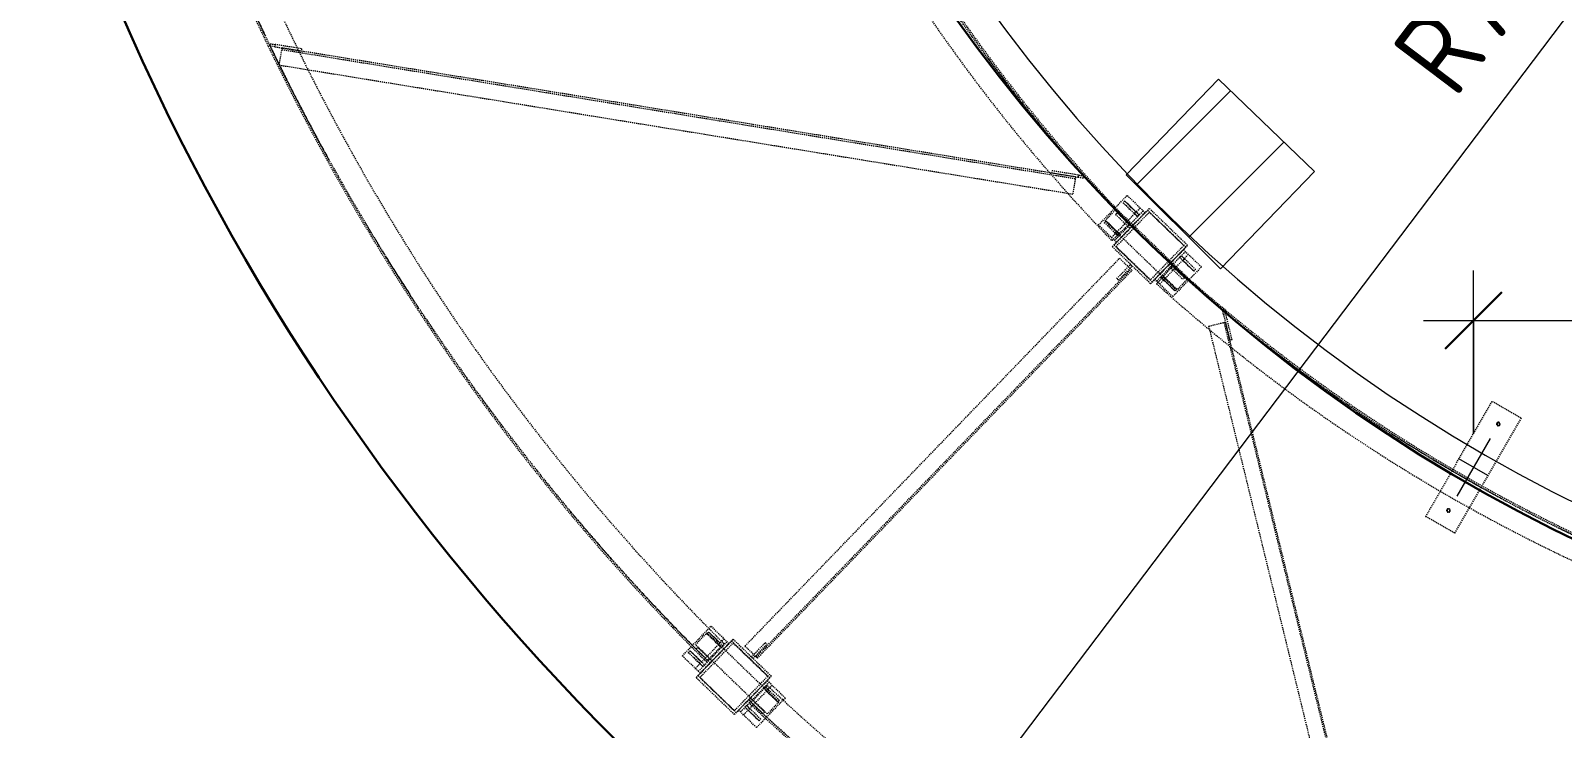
# Model space of a CAD drawing. Header units: millimetres. Extents: x 44859 to 70796, y 2088 to 13060.
# Drawn here: x 52473 to 57076, y 6498 to 8596 of the extents above; entities that cross this region are included whole.
import ezdxf

# ---------------------------------------------------------------- set-up
doc = ezdxf.new("R2010")
doc.units = ezdxf.units.MM
doc.linetypes.add('01 Штриховая _4 мм_', pattern=[6, 3.5, -2.5])
for name, color, linetype, lineweight in [('AA_Dim', 7, 'Continuous', 9), ('AA_Dim-100', 7, 'Continuous', 9), ('AA_Linii', 7, 'Continuous', 9), ('AA_Oformlenie', 7, 'Continuous', 9), ('AF_Balki', 7, 'Continuous', 20), ('KR_Colonna_KG', 7, 'Continuous', 18), ('KR_Detal', 7, 'Continuous', 18)]:
    doc.layers.add(name, color=color, linetype=linetype, lineweight=lineweight)
doc.styles.add('ISOCPEUR_4', font='isocpeur.TTF', dxfattribs={"width": 0.9, "height": 250})
doc.styles.add('ISOCPEUR_5', font='isocpeur.TTF', dxfattribs={"width": 0.85, "height": 250})
doc.dimstyles.new('05_Округл_5мм__прозр_', dxfattribs={"dimscale": 304.8, "dimtxt": 250.688742, "dimasz": 0.557743, "dimexe": 0.492126, "dimexo": 0.328084, "dimgap": 0.032808, "dimtad": 1, "dimdec": 0, "dimrnd": 5, "dimdsep": 46, "dimtxsty": 'ISOCPEUR_4', "dimblk1": 'OBLIQUE', "dimblk2": 'OBLIQUE', "dimsah": 1, "dimcen": 0.09, "dimdle": 0.492126, "dimazin": 0, "dimtfac": 1, "dimtdec": 4, "dimtix": 1, "dimtmove": 0, "dimatfit": 3, "dimfxl": 1, "dimtvp": 1, "dimtolj": 1, "dimtzin": 0, "dimlwd": 18, "dimlwe": 18, "dimarcsym": 2})
doc.dimstyles.new('Стрелка__округл_5_мм_', dxfattribs={"dimscale": 304.8, "dimtxt": 250.688742, "dimasz": 0.82021, "dimexe": 0.787402, "dimexo": 0, "dimgap": 0.131234, "dimtad": 1, "dimjust": 3, "dimdec": 0, "dimrnd": 5, "dimdsep": 46, "dimtxsty": 'ISOCPEUR_5', "dimblk1": 'OPEN30', "dimblk2": 'OPEN30', "dimsah": 1, "dimcen": 0.09, "dimazin": 0, "dimtfac": 1, "dimtdec": 4, "dimtix": 1, "dimtmove": 0, "dimatfit": 2, "dimfxl": 1, "dimtvp": 1, "dimtolj": 1, "dimtzin": 0, "dimarcsym": 2})

# ---------------------------------------------------------------- blocks, each defined once
blk = doc.blocks.new('252_Уголок равнополочный _НесКаркас_Балка_ - L 75x8-4030810-Схема расположения плиты покрытия входной группы')
at = {"layer": 'AF_Balki', "linetype": '01 Штриховая _4 мм_', "lineweight": 18}
for p, q in [((37503.7, 7937.2), (37417.5, 7848)), ((37509.4, 7931.6), (37423.3, 7842.4)), ((37432.3, 7833.8), (37518.4, 7923)), ((37503.7, 7937.2), (37557.6, 7885.1)), ((37557.6, 7885.1), (37471.5, 7795.9)), ((37471.5, 7795.9), (37417.5, 7848))]:
    blk.add_line(p, q, dxfattribs=at)
blk = doc.blocks.new('354_Прокат Лист _НесКаркас_РабПлоск_ - 354_Прокат Лист _НесКаркас_РабПлоск_-3860558-Схема расположения плиты покрытия входной группы')
at = {"layer": 'AF_Balki', "linetype": '01 Штриховая _4 мм_', "lineweight": 18}
for p, q in [((40863.1, 6541.3), (40863.1, 6548.3)), ((40863.1, 6548.3), (40878.1, 6548.3)), ((40923.1, 6548.3), (40863.1, 6548.3)), ((40878.1, 6541.3), (40863.1, 6541.3)), ((40863.1, 6541.3), (40923.1, 6541.3)), ((40878.1, 6548.3), (40923.1, 6548.3)), ((40878.1, 6548.3), (40878.1, 6541.3)), ((40878.1, 6541.3), (40923.1, 6541.3)), ((40923.1, 6541.3), (40923.1, 6548.3))]:
    blk.add_line(p, q, dxfattribs=at)
blk = doc.blocks.new('354_Прокат Лист _НесКаркас_РабПлоск_ - 354_Прокат Лист _НесКаркас_РабПлоск_-3860851-Схема расположения плиты покрытия входной группы')
at = {"layer": 'AF_Balki', "linetype": '01 Штриховая _4 мм_', "lineweight": 18}
for p, q in [((40855.1, 6582.4), (40855.1, 6589.4)), ((40855.1, 6589.4), (40915.1, 6589.4)), ((40855.1, 6582.4), (40915.1, 6582.4)), ((40915.1, 6589.4), (40915.1, 6582.4))]:
    blk.add_line(p, q, dxfattribs=at)
blk = doc.blocks.new('354_Прокат Лист _НесКаркас_РабПлоск_ - 354_Прокат Лист _НесКаркас_РабПлоск_-3861185-Схема расположения плиты покрытия входной группы')
at = {"layer": 'AF_Balki', "linetype": '01 Штриховая _4 мм_', "lineweight": 18}
for p, q in [((-30, -72.5), (-30, 72.5)), ((-30, 72.5), (130, 72.5)), ((130, 72.5), (130, -72.5)), ((130, -72.5), (-30, -72.5))]:
    blk.add_line(p, q, dxfattribs=at)
blk = doc.blocks.new('354_Прокат Лист _НесКаркас_РабПлоск_ - 354_Прокат Лист _НесКаркас_РабПлоск_-3861513-Схема расположения плиты покрытия входной группы')
at = {"layer": 'AF_Balki', "linetype": '01 Штриховая _4 мм_', "lineweight": 18}
for p, q in [((-100, -25), (-100, 25)), ((-100, 25), (200, 25)), ((200, 25), (200, -25)), ((200, -25), (-100, -25))]:
    blk.add_line(p, q, dxfattribs=at)
blk = doc.blocks.new('252_Уголок равнополочный _НесКаркас_Балка_ - L 75x8-4030811-Схема расположения плиты покрытия входной группы')
at = {"layer": 'AF_Balki', "linetype": '01 Штриховая _4 мм_', "lineweight": 18}
for p, q in [((37248.5, 8011.2), (37334.6, 8100.4)), ((37287.7, 7973.4), (37373.8, 8062.6)), ((37334.6, 8100.4), (37388.6, 8048.3)), ((37302.4, 7959.1), (37248.5, 8011.2)), ((37296.7, 7964.7), (37382.8, 8053.9)), ((37302.4, 7959.1), (37388.6, 8048.3))]:
    blk.add_line(p, q, dxfattribs=at)
blk = doc.blocks.new('354_Прокат Лист _НесКаркас_РабПлоск_ - 354_Прокат Лист _НесКаркас_РабПлоск_-3861661-Схема расположения плиты покрытия входной группы')
at = {"layer": 'AF_Balki', "linetype": '01 Штриховая _4 мм_', "lineweight": 18}
for p, q in [((40687.1, 6548.3), (40627.1, 6548.3)), ((40627.1, 6548.3), (40627.1, 6541.3)), ((40627.1, 6548.3), (40672.1, 6548.3)), ((40627.1, 6541.3), (40672.1, 6541.3)), ((40627.1, 6541.3), (40687.1, 6541.3)), ((40672.1, 6548.3), (40687.1, 6548.3)), ((40672.1, 6541.3), (40672.1, 6548.3)), ((40687.1, 6541.3), (40672.1, 6541.3)), ((40687.1, 6548.3), (40687.1, 6541.3))]:
    blk.add_line(p, q, dxfattribs=at)
blk = doc.blocks.new('354_Прокат Лист _НесКаркас_РабПлоск_ - 354_Прокат Лист _НесКаркас_РабПлоск_-3863452-Схема расположения плиты покрытия входной группы')
at = {"layer": 'AF_Balki', "linetype": '01 Штриховая _4 мм_', "lineweight": 18}
for p, q in [((40771.6, 6505.8), (40778.6, 6505.8)), ((40771.6, 6445.8), (40771.6, 6505.8)), ((40778.6, 6445.8), (40778.6, 6505.8)), ((40778.6, 6445.8), (40771.6, 6445.8))]:
    blk.add_line(p, q, dxfattribs=at)
blk = doc.blocks.new('354_Прокат Лист _НесКаркас_РабПлоск_ - 354_Прокат Лист _НесКаркас_РабПлоск_-3863172-Схема расположения плиты покрытия входной группы')
at = {"layer": 'AF_Balki', "linetype": '01 Штриховая _4 мм_', "lineweight": 18}
for p, q in [((40635.1, 6582.4), (40635.1, 6589.4)), ((40635.1, 6589.4), (40695.1, 6589.4)), ((40635.1, 6582.4), (40695.1, 6582.4)), ((40695.1, 6589.4), (40695.1, 6582.4))]:
    blk.add_line(p, q, dxfattribs=at)
blk = doc.blocks.new('252_Уголок равнополочный _НесКаркас_Балка_ - L 75x8-4030812-Схема расположения плиты покрытия входной группы')
at = {"layer": 'AF_Balki', "linetype": '01 Штриховая _4 мм_', "lineweight": 18}
for p, q in [((35997.8, 6716.2), (36084, 6805.4)), ((36123.2, 6767.5), (36037, 6678.3)), ((36084, 6805.4), (36137.9, 6753.3)), ((36046, 6669.6), (36132.2, 6758.8)), ((36051.8, 6664.1), (36137.9, 6753.3)), ((36051.8, 6664.1), (35997.8, 6716.2))]:
    blk.add_line(p, q, dxfattribs=at)
blk = doc.blocks.new('252_Уголок равнополочный _НесКаркас_Балка_ - L 75x8-4030813-Схема расположения плиты покрытия входной группы')
at = {"layer": 'AF_Balki', "linetype": '01 Штриховая _4 мм_', "lineweight": 18}
for p, q in [((36253, 6642.1), (36166.9, 6552.9)), ((36258.8, 6636.5), (36172.6, 6547.4)), ((36253, 6642.1), (36307, 6590)), ((36267.7, 6627.9), (36181.6, 6538.7)), ((36307, 6590), (36220.8, 6500.8)), ((36220.8, 6500.8), (36166.9, 6552.9))]:
    blk.add_line(p, q, dxfattribs=at)
blk = doc.blocks.new('252_Швеллер полки параллельные _НесКаркас_Балка_ - 20П-4066189-Схема расположения плиты покрытия входной группы')
at = {"layer": 'AF_Balki', "linetype": '01 Штриховая _4 мм_', "lineweight": 18}
for p, q in [((10.4, -55.3), (10.6, 20.7)), ((4251.1, -1506.6), (4202.7, -1565.2))]:
    blk.add_line(p, q, dxfattribs=at)
for radius, start, end in [(6679.8, 50.4756, 89.9094), (6674.6, 50.4756, 89.9094), (6674.6, 87.26582, 89.77079), (6674.6, 86.43477, 87.24449), (6674.6, 84.6086, 86.34236), (6674.6, 83.59961, 84.5834), (6674.6, 81.94406, 83.54417), (6603.8, 50.4756, 89.9094), (6674.6, 80.87561, 81.91326), (6674.6, 79.2659, 80.836), (6674.6, 78.18864, 79.22629), (6674.6, 76.55773, 78.15783), (6674.6, 75.5185, 76.50228), (6674.6, 73.75954, 75.49329), (6674.6, 72.85741, 73.66713), (6674.6, 70.33111, 72.83608), (6674.6, 67.54891, 70.05389), (6674.6, 66.71787, 67.52758), (6674.6, 64.8917, 66.62546), (6674.6, 63.88271, 64.8665), (6674.6, 62.22716, 63.82727), (6674.6, 61.15871, 62.19636), (6674.6, 59.549, 61.1191), (6674.6, 58.47174, 59.50939), (6674.6, 56.84083, 58.44093), (6674.6, 55.8016, 56.78538), (6674.6, 54.04264, 55.77639), (6674.6, 53.14051, 53.95023), (6674.6, 50.61421, 53.11918)]:
    blk.add_arc((0, -6659.1), radius, start, end, dxfattribs=at)
blk = doc.blocks.new('252_Швеллер полки параллельные _НесКаркас_Балка_ - 20П-4066190-Схема расположения плиты покрытия входной группы')
at = {"layer": 'AF_Balki', "linetype": '01 Штриховая _4 мм_', "lineweight": 18}
for p, q in [((11.5, -55.3), (11.6, 20.7)), ((4516, -1737.1), (4464.6, -1793.1))]:
    blk.add_line(p, q, dxfattribs=at)
for radius, start, end in [(6679.8, 47.46343, 89.90063), (6674.6, 47.46343, 89.90063), (6674.6, 87.23644, 89.754), (6674.6, 86.39924, 87.21549), (6674.6, 84.55958, 86.30149), (6674.6, 83.53947, 84.53514), (6674.6, 81.8771, 83.48082), (6603.8, 47.46343, 89.90063), (6674.6, 80.79231, 81.84777), (6674.6, 79.18475, 80.75042), (6674.6, 78.08267, 79.14809), (6674.6, 76.47268, 78.05009), (6674.6, 75.39008, 76.4238), (6674.6, 73.71124, 75.36342), (6674.6, 72.70667, 73.63793), (6674.6, 70.75236, 72.6841), (6674.6, 70.02874, 70.60574), (6674.6, 67.35487, 70.00919), (6674.6, 66.75832, 67.33531), (6674.6, 64.67995, 66.61169), (6674.6, 63.72613, 64.65739), (6674.6, 62.00064, 63.65281), (6674.6, 60.94026, 61.97397), (6674.6, 59.31397, 60.89138), (6674.6, 58.21596, 59.28138), (6674.6, 56.61364, 58.1793), (6674.6, 55.51629, 56.57175), (6674.6, 53.88324, 55.48696), (6674.6, 52.82892, 53.82458), (6674.6, 51.06257, 52.80448), (6674.6, 50.14857, 50.96482), (6674.6, 47.61006, 50.12762)]:
    blk.add_arc((0, -6659.1), radius, start, end, dxfattribs=at)
blk = doc.blocks.new('252_Швеллер полки параллельные _НесКаркас_Балка_ - 12П-4066191-Схема расположения плиты покрытия входной группы')
at = {"layer": 'AF_Balki', "linetype": '01 Штриховая _4 мм_', "lineweight": 18}
for p, q in [((-797.4, 36.6), (-797.4, -15.4)), ((823, 36.6), (-797.4, 36.6)), ((823, -15.4), (823, 36.6)), ((823, -10.6), (-797.4, -10.6)), ((823, -15.4), (-797.4, -15.4))]:
    blk.add_line(p, q, dxfattribs=at)
blk = doc.blocks.new('252_Швеллер полки параллельные _НесКаркас_Балка_ - 12П-4037934-Схема расположения плиты покрытия входной группы')
at = {"layer": 'AF_Balki', "linetype": '01 Штриховая _4 мм_', "lineweight": 18}
for p, q in [((-1230.1, -15.4), (-1230.1, 36.6)), ((1276.1, 36.6), (-1230.1, 36.6)), ((1276.1, 36.6), (1276.1, -15.4)), ((1276.1, -10.6), (-1230.1, -10.6)), ((-1230.1, -15.4), (1276.1, -15.4))]:
    blk.add_line(p, q, dxfattribs=at)
blk = doc.blocks.new('252_Швеллер полки параллельные _НесКаркас_Балка_ - 12П-4037935-Схема расположения плиты покрытия входной группы')
at = {"layer": 'AF_Balki', "linetype": '01 Штриховая _4 мм_', "lineweight": 18}
for p, q in [((-1179.8, -15.4), (-1179.8, 36.6)), ((1235.9, 36.6), (-1179.8, 36.6)), ((1235.9, 36.6), (1235.9, -15.4)), ((1235.9, -10.6), (-1179.8, -10.6)), ((-1179.8, -15.4), (1235.9, -15.4))]:
    blk.add_line(p, q, dxfattribs=at)
blk = doc.blocks.new('252_Швеллер полки параллельные _НесКаркас_Балка_ - 12П-4037937-Схема расположения плиты покрытия входной группы')
at = {"layer": 'AF_Balki', "linetype": '01 Штриховая _4 мм_', "lineweight": 18}
for p, q in [((-1276, -15.4), (-1276, 36.6)), ((1210, 36.6), (-1276, 36.6)), ((1210, 36.6), (1210, -15.4)), ((1210, -10.6), (-1276, -10.6)), ((-1276, -15.4), (1210, -15.4))]:
    blk.add_line(p, q, dxfattribs=at)
blk = doc.blocks.new('354_Прокат Лист _НесКаркас_РабПлоск_ - 354_Прокат Лист _НесКаркас_РабПлоск_-V2-Схема расположения плиты покрытия входной группы')
at = {"layer": 'AF_Balki', "linetype": '01 Штриховая _4 мм_', "lineweight": 18}
for p, q in [((35966, 10724), (35973.6, 10736.9)), ((35979.6, 10733.4), (35972, 10720.4)), ((35973.6, 10736.9), (35979.6, 10733.4)), ((35966, 10724), (35925.6, 10654.9)), ((35931.6, 10651.4), (35972, 10720.4)), ((35972, 10720.4), (35966, 10724)), ((35931.6, 10651.4), (35925.6, 10654.9))]:
    blk.add_line(p, q, dxfattribs=at)
blk = doc.blocks.new('354_Прокат Лист _НесКаркас_РабПлоск_ - 354_Прокат Лист _НесКаркас_РабПлоск_-3912458-Схема расположения плиты покрытия входной группы')
at = {"layer": 'AF_Balki', "linetype": '01 Штриховая _4 мм_', "lineweight": 18}
for p, q in [((34736, 8621.8), (34776.4, 8690.8)), ((34742.1, 8618.2), (34782.5, 8687.3)), ((34776.4, 8690.8), (34782.5, 8687.3)), ((34728.5, 8608.8), (34736, 8621.8)), ((34734.5, 8605.3), (34728.5, 8608.8)), ((34742.1, 8618.2), (34734.5, 8605.3)), ((34736, 8621.8), (34742.1, 8618.2))]:
    blk.add_line(p, q, dxfattribs=at)
blk = doc.blocks.new('252_Швеллер полки параллельные _НесКаркас_Балка_ - 20П-4066192-Схема расположения плиты покрытия входной группы')
at = {"layer": 'AF_Balki', "linetype": '01 Штриховая _4 мм_', "lineweight": 18}
for p, q in [((90.8, -21.5), (92.2, 54.5)), ((3371, -1211.7), (3321, -1268.9))]:
    blk.add_line(p, q, dxfattribs=at)
for radius, start, end in [(5118, 48.8018, 88.9676), (5042, 48.8018, 88.9676), (5047.2, 48.8018, 88.9676), (5047.2, 85.85, 88.8326), (5047.2, 84.8686, 85.8254), (5047.2, 82.7132, 84.7786), (5047.2, 81.5354, 82.6832), (5047.2, 79.5601, 81.4814), (5047.2, 78.3308, 79.5215), (5047.2, 76.3709, 78.2922), (5047.2, 75.1691, 76.317), (5047.2, 73.0737, 75.1391), (5047.2, 72.0269, 72.9837), (5047.2, 69.0197, 72.0023), (5047.2, 65.7671, 68.7497), (5047.2, 64.7857, 65.7425), (5047.2, 62.6303, 64.6957), (5047.2, 61.4524, 62.6003), (5047.2, 59.4772, 61.3985), (5047.2, 58.2479, 59.4386), (5047.2, 56.288, 58.2093), (5047.2, 55.0862, 56.234), (5047.2, 52.9908, 55.0562), (5047.2, 51.944, 52.9008), (5047.2, 48.9368, 51.9194)]:
    blk.add_arc((0, -5062.7), radius, start, end, dxfattribs=at)
blk = doc.blocks.new('252_Швеллер полки параллельные _НесКаркас_Балка_ - 20П-4066193-Схема расположения плиты покрытия входной группы')
at = {"layer": 'AF_Balki', "linetype": '01 Штриховая _4 мм_', "lineweight": 18}
for p, q in [((93, -21.6), (94.4, 54.4)), ((3177.3, -1042.8), (3130.4, -1102.6))]:
    blk.add_line(p, q, dxfattribs=at)
for radius, start, end in [(5145.8, 51.8688, 88.9493), (5069.8, 51.8688, 88.9493), (5075, 51.8688, 88.9493), (5075, 85.824, 88.8255), (5075, 84.8417, 85.7992), (5075, 82.6765, 84.7592), (5075, 81.5062, 82.6455), (5075, 79.5052, 81.4567), (5075, 78.2986, 79.4639), (5075, 76.2742, 78.2632), (5075, 75.1336, 76.2123), (5075, 72.8046, 75.1061), (5075, 71.988, 72.6808), (5075, 68.8526, 71.9654), (5075, 68.1372, 68.8301), (5075, 65.712, 68.0135), (5075, 64.6058, 65.6845), (5075, 62.5549, 64.5439), (5075, 61.3542, 62.5195), (5075, 59.3614, 61.3129), (5075, 58.1726, 59.3119), (5075, 56.0589, 58.1416), (5075, 55.0189, 55.9763), (5075, 51.9926, 54.9941)]:
    blk.add_arc((0, -5090.5), radius, start, end, dxfattribs=at)
blk = doc.blocks.new('354_Прокат Лист _НесКаркас_РабПлоск_ - 354_Прокат Лист _НесКаркас_РабПлоск_-4125171-Схема расположения плиты покрытия входной группы')
at = {"layer": 'AF_Balki', "linetype": '01 Штриховая _4 мм_', "lineweight": 18}
for p, q in [((0, -200), (0, 200)), ((0, 200), (100, 200)), ((100, 200), (100, -200)), ((100, -200), (0, -200))]:
    blk.add_line(p, q, dxfattribs=at)
blk = doc.blocks.new('354_Анкер клиновой _СоедНесК_РабПлоск_ - M8x75_20-V6-Схема расположения плиты покрытия входной группы')
at = {"layer": 'KR_Detal', "linetype": '01 Штриховая _4 мм_'}
for radius, start, end in [(5.4, 0, 180), (5.4, 180, 360), (5.4, 165, 167.8671), (5.4, 147.3595, 152.6489), (4.2, 0, 180), (4.2, 180, 0), (4, 0, 180), (4, 180, 360), (5.4, 132.09, 135), (4, 148.8275, 151.1765), (5.4, 104.4193, 107.8938), (5.4, 87.3578, 92.6472), (4, 88.8315, 91.1805), (5.4, 72.094, 75.5872), (4, 28.8355, 31.1845), (5.4, 44.4171, 47.8979), (5.4, 27.3561, 32.6455), (5.4, 12.0981, 15.5851), (5.4, 192.1329, 195.576), (5.4, 207.3511, 212.6405), (5.4, 224.4106, 227.91), (4, 208.8235, 211.1725), (5.4, 252.1062, 255.5807), (5.4, 267.3528, 272.6422), (4, 268.8195, 271.1685), (5.4, 284.4128, 287.906), (4, 328.8155, 331.1645), (5.4, 312.1021, 315), (5.4, 327.3545, 332.6439), (5.4, 345, 347.9019)]:
    blk.add_arc((0, 0), radius, start, end, dxfattribs=at)
blk = doc.blocks.new('DIMBLOCK26-Схема расположения плиты покрытия входной группы')
at = {"layer": 'AA_Dim-100'}
for p, q in [((59195.5, 11370.6), (59222.1, 11509.4)), ((59208.8, 11440), (55195.4, 8716.9)), ((59139.4, 11453.3), (59278.3, 11426.7))]:
    blk.add_line(p, q, dxfattribs=at)
at = {"layer": 'AA_Dim-100', "lineweight": 40}
for q in [(55364.7, 8912.7), (55439.9, 8801.8)]:
    blk.add_line((55195.4, 8716.9), q, dxfattribs=at)
at = {"layer": 'AA_Dim-100'}
blk.add_arc((59208.8, 11440), 4850, 211.3224, 216.9929, dxfattribs=at)
at = {"layer": 'AA_Dim-100', "color": 0, "insert": (56668, 10157.9), "char_height": 250, "width": 953.563, "attachment_point": 1, "rotation": 34.1576, "line_spacing_factor": 1.135194, "style": 'ISOCPEUR_5'}
blk.add_mtext('R4850', dxfattribs=at)
blk = doc.blocks.new('_Open30')
at = {"color": 0, "linetype": 'ByBlock', "lineweight": -2}
for p, q in [((-1, 0.268), (0, 0)), ((0, 0), (-1, -0.268)), ((0, 0), (-1, 0))]:
    blk.add_line(p, q, dxfattribs=at)
blk = doc.blocks.new('DIMBLOCK27-Схема расположения плиты покрытия входной группы')
at = {"layer": 'AA_Dim-100'}
for p, q in [((59218.5, 11370), (59199.1, 11510)), ((59208.8, 11440), (54961, 5826.9)), ((59138.8, 11430.3), (59278.8, 11449.7))]:
    blk.add_line(p, q, dxfattribs=at)
at = {"layer": 'AA_Dim-100', "lineweight": 40}
for q in [(55058.4, 6066.7), (55165.3, 5985.9)]:
    blk.add_line((54961, 5826.9), q, dxfattribs=at)
at = {"layer": 'AA_Dim-100'}
blk.add_arc((59208.8, 11440), 7039.2, 230.92914, 234.83611, dxfattribs=at)
at = {"layer": 'AA_Dim-100', "color": 0, "insert": (56553.5, 8537.3), "char_height": 250, "width": 953.563, "attachment_point": 1, "rotation": 52.8826, "line_spacing_factor": 1.135194, "style": 'ISOCPEUR_5'}
blk.add_mtext('R7040', dxfattribs=at)
blk = doc.blocks.new('DIMBLOCK34-Схема расположения плиты покрытия входной группы')
at = {"layer": 'AA_Dim-100', "lineweight": 18}
for p, q in [((56808.8, 7383.1), (56808.8, 7874.2)), ((59008.8, 7744.4), (59008.8, 7574.2)), ((59008.8, 7724.2), (59008.8, 7744.4)), ((56658.8, 7724.2), (59008.8, 7724.2)), ((56808.8, 7724.2), (56808.8, 7383.1))]:
    blk.add_line(p, q, dxfattribs=at)
at = {"layer": 'AA_Dim-100', "lineweight": 30}
for p, q in [((56808.8, 7724.2), (56893.8, 7809.2)), ((59008.8, 7724.2), (59093.8, 7809.2)), ((56808.8, 7724.2), (56723.8, 7639.2)), ((59008.8, 7724.2), (58923.8, 7639.2))]:
    blk.add_line(p, q, dxfattribs=at)
at = {"layer": 'AA_Dim-100', "color": 0, "lineweight": 18, "insert": (57596.6, 8059.9), "char_height": 250, "width": 749.228, "attachment_point": 1, "line_spacing_factor": 1.135194, "style": 'ISOCPEUR_4'}
blk.add_mtext('2200', dxfattribs=at)
blk = doc.blocks.new('_Oblique')
at = {"color": 0, "linetype": 'ByBlock', "lineweight": -2}
blk.add_line((-0.5, -0.5), (0.5, 0.5), dxfattribs=at)

msp = doc.modelspace()

# ---------------------------------------------------------------- hatches: boundary and pattern name
at = {"layer": 'AA_Oformlenie'}
h = msp.add_hatch(dxfattribs=at)
h.set_pattern_fill('FP_2', color=250, style=0, pattern_type=2)
h.set_pattern_definition([(45, (18433.74, 0), (-314.309, 314.309), []), (45, (18748.05, 0), (-314.309, 314.309), [555.625, -111.125, 3.353, -107.772])])
h.paths.add_polyline_path([(59408.8034, 6690), (59408.8034, 7090), (59008.8034, 7090), (59008.8034, 6690)])
h.paths.add_polyline_path([(56048.6235, 7879.6069), (56330.9265, 8171.9402), (56043.1905, 8449.8035), (55765.7377, 8162.4927)])
h.paths.add_polyline_path([(62364.5817, 7884.2043), (62652.3176, 8162.0676), (62374.4543, 8449.8035), (62086.7184, 8171.9402)])

# ---------------------------------------------------------------- linework, layer by layer
at = {"layer": 'AA_Linii', "lineweight": 18}
for p, q in [((56043.1905, 8449.8035), (55765.7377, 8162.4927)), ((56330.9265, 8171.9402), (56043.1905, 8449.8035)), ((55765.7377, 8162.4927), (56048.6235, 7879.6069)), ((56048.6235, 7879.6069), (56330.9265, 8171.9402)), ((56858.8102, 7369.6746), (56758.8102, 7196.4695)), ((56852.1115, 7258.072), (56765.5089, 7308.072))]:
    msp.add_line(p, q, dxfattribs=at)
at = {"layer": 'AA_Linii'}
for p, q in [((56043.1905, 8449.8035), (55765.7377, 8162.4927)), ((56330.9265, 8171.9402), (56043.1905, 8449.8035)), ((55765.7377, 8162.4927), (56048.6235, 7879.6069)), ((56048.6235, 7879.6069), (56330.9265, 8171.9402))]:
    msp.add_line(p, q, dxfattribs=at)
at = {"layer": 'AA_Linii', "lineweight": 18}
msp.add_arc((59208.8034, 11440), 4750.0071, 180, 0, dxfattribs=at)
at = {"layer": 'AA_Linii', "lineweight": 30}
for radius, start, end in [(7039.2095, 181.46527314, 269.9323799), (4850.0071, 182.1269266, 269.9018574)]:
    msp.add_arc((59208.8073, 11440), radius, start, end, dxfattribs=at)
at = {"layer": 'KR_Colonna_KG', "linetype": '01 Штриховая _4 мм_'}
for p, q in [((55834.8122, 8061.2951), (55723.6669, 7946.2008)), ((55949.9066, 7950.1498), (55834.8122, 8061.2951)), ((55734.9789, 7946.3982), (55835.0097, 8049.9831)), ((55835.0097, 8049.9831), (55938.5946, 7949.9523)), ((55723.6669, 7946.2008), (55838.7612, 7835.0554)), ((55838.5638, 7846.3674), (55734.9789, 7946.3982)), ((55938.5946, 7949.9523), (55838.5638, 7846.3674)), ((55838.7612, 7835.0554), (55949.9066, 7950.1498)), ((54584.1526, 6766.1991), (54473.0072, 6651.1048)), ((54484.3192, 6651.3022), (54584.35, 6754.8872)), ((54699.2469, 6655.0538), (54584.1526, 6766.1991)), ((54584.35, 6754.8872), (54687.9349, 6654.8564)), ((54473.0072, 6651.1048), (54588.1016, 6539.9594)), ((54587.9041, 6551.2714), (54484.3192, 6651.3022)), ((54687.9349, 6654.8564), (54587.9041, 6551.2714)), ((54588.1016, 6539.9594), (54699.2469, 6655.0538))]:
    msp.add_line(p, q, dxfattribs=at)

# ---------------------------------------------------------------- block references
at = {"layer": 'AF_Balki', "linetype": '01 Штриховая _4 мм_', "lineweight": 18}
for name, p, rotation in [('252_Швеллер полки параллельные _НесКаркас_Балка_ - 20П-4066193-Схема расположения плиты покрытия входной группы', (55827.7131, 7936.0902), 135.0931442590748), ('252_Швеллер полки параллельные _НесКаркас_Балка_ - 20П-4066189-Схема расположения плиты покрытия входной группы', (54525.423, 6706.0823), 135.3074593971194), ('354_Прокат Лист _НесКаркас_РабПлоск_ - 354_Прокат Лист _НесКаркас_РабПлоск_-V2-Схема расположения плиты покрытия входной группы', (76156.7861, -21149.484), 111.0940655168808), ('252_Швеллер полки параллельные _НесКаркас_Балка_ - 12П-4037935-Схема расположения плиты покрытия входной группы', (54446.2062, 8329.8154), 170.7627833920552), ('354_Прокат Лист _НесКаркас_РабПлоск_ - 354_Прокат Лист _НесКаркас_РабПлоск_-3912458-Схема расположения плиты покрытия входной группы', (76166.8338, -21151.1181), 111.0940655168808), ('354_Прокат Лист _НесКаркас_РабПлоск_ - 354_Прокат Лист _НесКаркас_РабПлоск_-3861513-Схема расположения плиты покрытия входной группы', (55790.5345, 7972.2575), 316), ('354_Прокат Лист _НесКаркас_РабПлоск_ - 354_Прокат Лист _НесКаркас_РабПлоск_-3861185-Схема расположения плиты покрытия входной группы', (55800.4724, 7982.5485), 316), ('354_Прокат Лист _НесКаркас_РабПлоск_ - 354_Прокат Лист _НесКаркас_РабПлоск_-3860558-Схема расположения плиты покрытия входной группы', (89742.7859, -15639.1413), 135.9999999999996), ('354_Прокат Лист _НесКаркас_РабПлоск_ - 354_Прокат Лист _НесКаркас_РабПлоск_-3861661-Схема расположения плиты покрытия входной группы', (21930.7875, 31535.4919), 316), ('354_Прокат Лист _НесКаркас_РабПлоск_ - 354_Прокат Лист _НесКаркас_РабПлоск_-3863172-Схема расположения плиты покрытия входной группы', (21930.7875, 31535.4919), 316), ('354_Прокат Лист _НесКаркас_РабПлоск_ - 354_Прокат Лист _НесКаркас_РабПлоск_-3861661-Схема расположения плиты покрытия входной группы', (89742.7859, -15639.1413), 135.9999999999996), ('354_Прокат Лист _НесКаркас_РабПлоск_ - 354_Прокат Лист _НесКаркас_РабПлоск_-3863452-Схема расположения плиты покрытия входной группы', (21930.7875, 31535.4919), 316), ('252_Швеллер полки параллельные _НесКаркас_Балка_ - 20П-4066192-Схема расположения плиты покрытия входной группы', (59208.5758, 6570.7923), 179.1159677162217), ('354_Прокат Лист _НесКаркас_РабПлоск_ - 354_Прокат Лист _НесКаркас_РабПлоск_-3860851-Схема расположения плиты покрытия входной группы', (21930.7875, 31535.4919), 316), ('354_Прокат Лист _НесКаркас_РабПлоск_ - 354_Прокат Лист _НесКаркас_РабПлоск_-3860558-Схема расположения плиты покрытия входной группы', (21930.7875, 31535.4919), 316), ('354_Прокат Лист _НесКаркас_РабПлоск_ - 354_Прокат Лист _НесКаркас_РабПлоск_-V2-Схема расположения плиты покрытия входной группы', (37682.158, -24981.8232), 44.08164060279734), ('252_Швеллер полки параллельные _НесКаркас_Балка_ - 12П-4037937-Схема расположения плиты покрытия входной группы', (56336.3778, 6540.5489), 103.7503584779717), ('354_Прокат Лист _НесКаркас_РабПлоск_ - 354_Прокат Лист _НесКаркас_РабПлоск_-4125171-Схема расположения плиты покрытия входной группы', (56852.1033, 7258.0711), 149.9999999999987), ('354_Прокат Лист _НесКаркас_РабПлоск_ - 354_Прокат Лист _НесКаркас_РабПлоск_-3861513-Схема расположения плиты покрытия входной группы', (54632.3793, 6628.9971), 136.0000000000005), ('354_Прокат Лист _НесКаркас_РабПлоск_ - 354_Прокат Лист _НесКаркас_РабПлоск_-3860558-Схема расположения плиты покрытия входной группы', (88492.1263, -16934.2373), 136.0000000000005), ('354_Прокат Лист _НесКаркас_РабПлоск_ - 354_Прокат Лист _НесКаркас_РабПлоск_-3860558-Схема расположения плиты покрытия входной группы', (88435.9006, -16990.463), 136.0000000000005), ('354_Прокат Лист _НесКаркас_РабПлоск_ - 354_Прокат Лист _НесКаркас_РабПлоск_-3860851-Схема расположения плиты покрытия входной группы', (88481.7064, -16945.0274), 136.0000000000005), ('354_Прокат Лист _НесКаркас_РабПлоск_ - 354_Прокат Лист _НесКаркас_РабПлоск_-3861185-Схема расположения плиты покрытия входной группы', (54622.4414, 6618.706), 136.0000000000005), ('354_Прокат Лист _НесКаркас_РабПлоск_ - 354_Прокат Лист _НесКаркас_РабПлоск_-3863452-Схема расположения плиты покрытия входной группы', (20832.9527, 30398.6507), 316.0000000000006), ('252_Швеллер полки параллельные _НесКаркас_Балка_ - 20П-4066190-Схема расположения плиты покрытия входной группы', (59129.3502, 4781.3414), 179.3163441774201), ('354_Прокат Лист _НесКаркас_РабПлоск_ - 354_Прокат Лист _НесКаркас_РабПлоск_-3863172-Схема расположения плиты покрытия входной группы', (88481.7064, -16945.0274), 136.0000000000001), ('354_Прокат Лист _НесКаркас_РабПлоск_ - 354_Прокат Лист _НесКаркас_РабПлоск_-3861661-Схема расположения плиты покрытия входной группы', (88492.1263, -16934.2373), 136.0000000000005), ('252_Швеллер полки параллельные _НесКаркас_Балка_ - 12П-4037934-Схема расположения плиты покрытия входной группы', (57859.781, 5924.6796), 211.647385866504), ('354_Прокат Лист _НесКаркас_РабПлоск_ - 354_Прокат Лист _НесКаркас_РабПлоск_-3861661-Схема расположения плиты покрытия входной группы', (88435.9006, -16990.463), 136.0000000000005)]:
    msp.add_blockref(name, p, dxfattribs=dict(at, rotation=rotation))
for name in ['252_Уголок равнополочный _НесКаркас_Балка_ - L 75x8-4030811-Схема расположения плиты покрытия входной группы', '252_Уголок равнополочный _НесКаркас_Балка_ - L 75x8-4030810-Схема расположения плиты покрытия входной группы', '252_Уголок равнополочный _НесКаркас_Балка_ - L 75x8-4030812-Схема расположения плиты покрытия входной группы', '252_Уголок равнополочный _НесКаркас_Балка_ - L 75x8-4030813-Схема расположения плиты покрытия входной группы']:
    msp.add_blockref(name, (18433.7418, 0), dxfattribs=at)
at = {"layer": 'AF_Balki', "linetype": '01 Штриховая _4 мм_', "lineweight": 18, "extrusion": (0, 0, -1), "rotation": 313.9999999999997}
msp.add_blockref('252_Швеллер полки параллельные _НесКаркас_Балка_ - 12П-4066191-Схема расположения плиты покрытия входной группы', (-55217.8925, 7312.2007), dxfattribs=at)
at = {"layer": 'KR_Detal', "linetype": '01 Штриховая _4 мм_', "rotation": 164.9999999999992}
for p in [(56883.802, 7412.9749), (56733.802, 7153.1673)]:
    msp.add_blockref('354_Анкер клиновой _СоедНесК_РабПлоск_ - M8x75_20-V6-Схема расположения плиты покрытия входной группы', p, dxfattribs=at)

# ---------------------------------------------------------------- dimensions: what is measured, and where the dimension line sits
at = {"layer": 'AA_Dim'}
for mpoint, picture, middle in [((54960.9976, 5826.9275), 'DIMBLOCK27-Схема расположения плиты покрытия входной группы', (57028.7625, 8832.7081)), ((55195.445, 8716.8598), 'DIMBLOCK26-Схема расположения плиты покрытия входной группы', (57212.9204, 10285.1507))]:
    dim = msp.add_radius_dim(center=(59208.8073, 11440), mpoint=mpoint, dimstyle='Стрелка__округл_5_мм_', override={"dimpost": 'R<>'}, dxfattribs=at)
    dim.commit()
    dim.dimension.update_dxf_attribs({"geometry": picture, "text_midpoint": middle})
at = {"layer": 'AA_Dim', "lineweight": 18}
dim = msp.add_linear_dim(base=(59008.8034, 7724.1781), p1=(56808.8102, 7283.072), p2=(59008.8034, 7844.3862), dimstyle='05_Округл_5мм__прозр_', override={"dimpost": '<>', "dimfxl": 2270.472139}, dxfattribs=at)
dim.commit()
dim.dimension.update_dxf_attribs({"geometry": 'DIMBLOCK34-Схема расположения плиты покрытия входной группы', "text_midpoint": (57908.8068, 7859.1781)})

doc.saveas('drawing.dxf')
